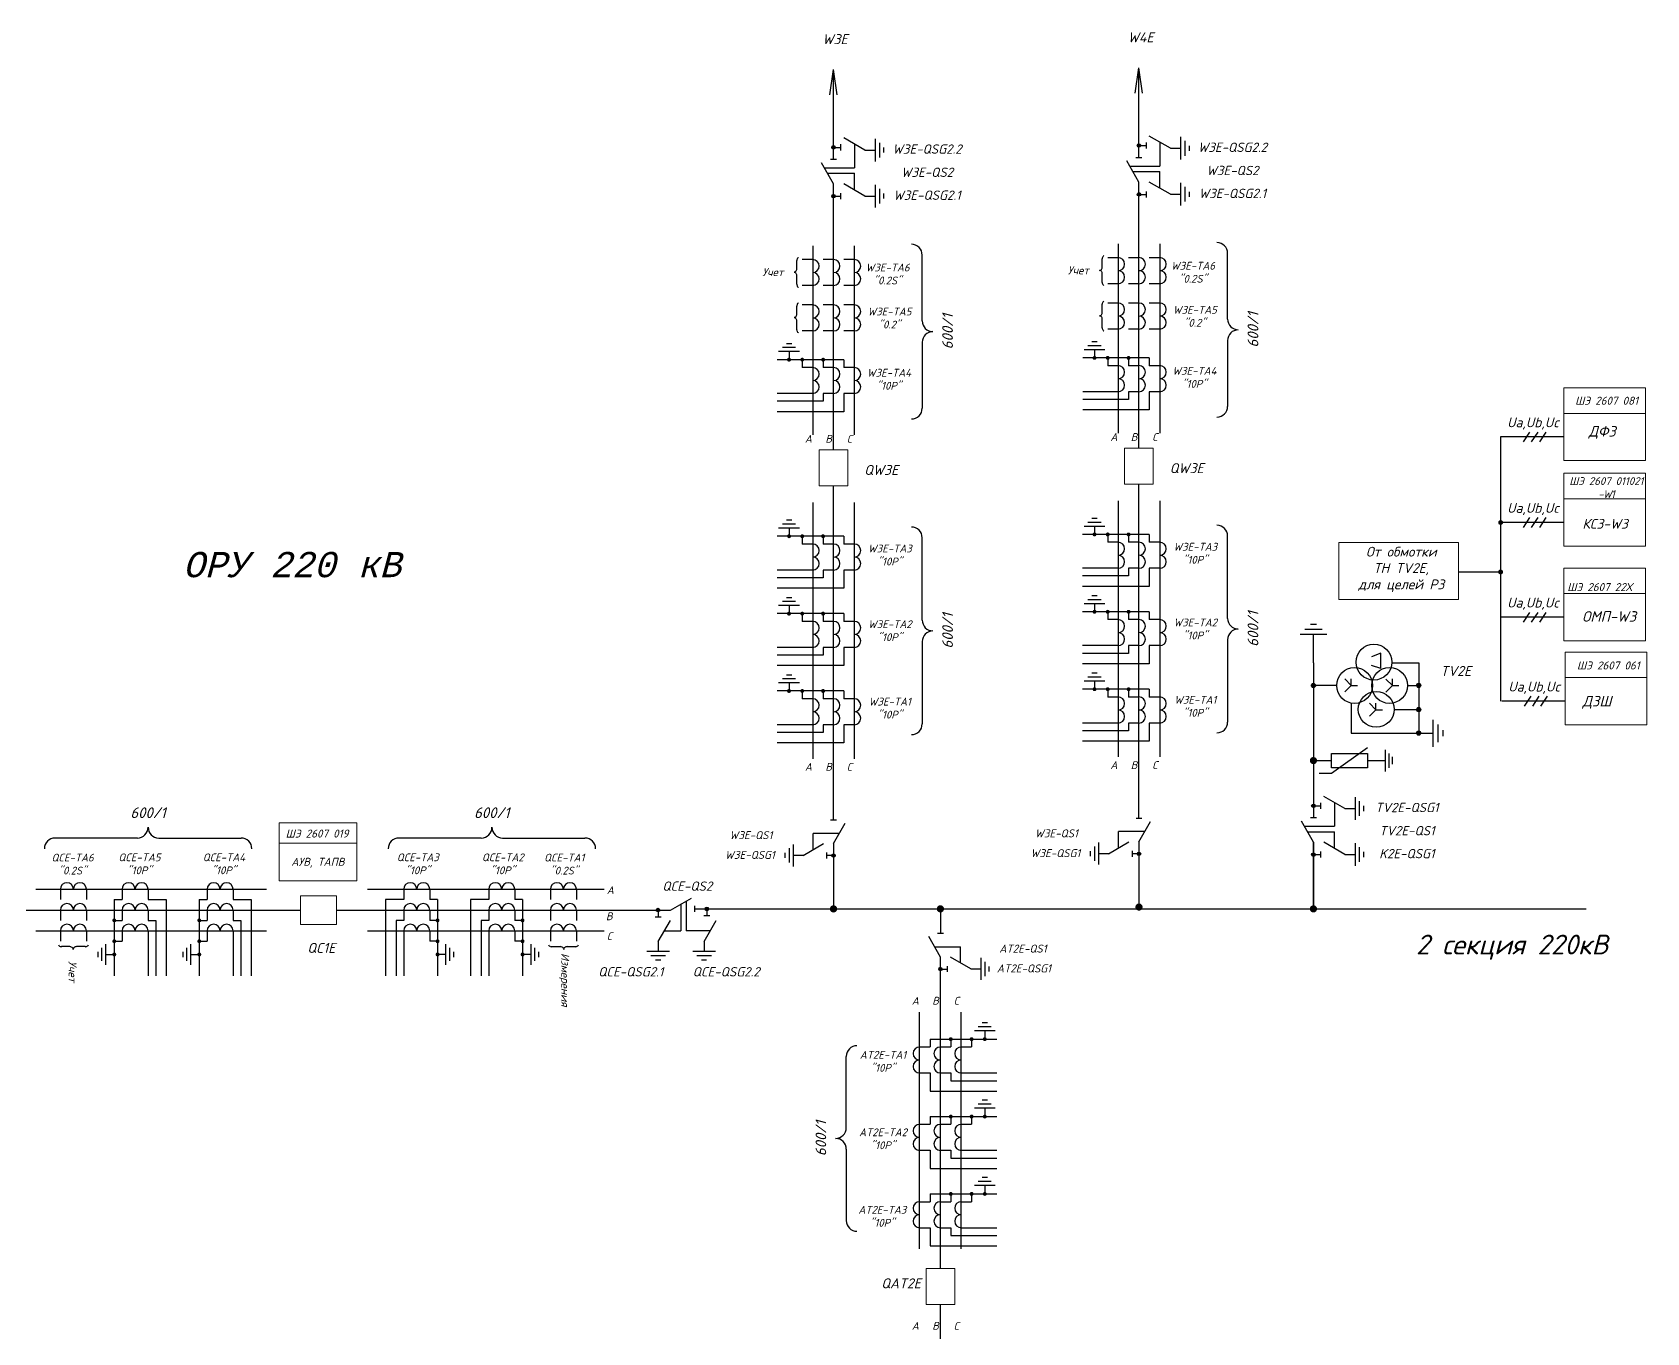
# Model space of a CAD drawing. Header units: inches. Extents: x 273 to 691, y 146 to 522.
# Drawn here: x 455.8 to 691.1, y 332.6 to 522.1 of the extents above; entities that cross this region are included whole.
import ezdxf
from ezdxf.enums import TextEntityAlignment as Align

# ---------------------------------------------------------------- set-up
doc = ezdxf.new("R2010")
doc.units = ezdxf.units.IN
doc.header["$MEASUREMENT"] = 0
doc.layers.add('PDF _Текст', color=7, linetype='Continuous')
doc.layers.add('RAHMEN025', color=7, linetype='Continuous')
doc.styles.add('PDF ISOCPEUR', font='isocpeur.ttf')
doc.styles.add('RUSSIAN', font='monotxt.shx', dxfattribs={"oblique": 15})
doc.styles.add('ГОСТ 2.0', font='isocpeur.ttf', dxfattribs={"oblique": 15, "height": 2})
doc.styles.add('ГОСТ 2.5', font='isocpeur.ttf', dxfattribs={"oblique": 15, "height": 2.5})
doc.styles.add('ГОСТ 3.0', font='isocpeur.ttf', dxfattribs={"oblique": 15, "height": 3})

# ---------------------------------------------------------------- blocks, each defined once
blk = doc.blocks.new('OPN')
for p, q in [((-3.62, -5.02), (-3.62, -1.62)), ((3.5, -15.02), (-3.62, -5.02))]:
    blk.add_line(p, q)
at = {"layer": 'RAHMEN025'}
for p, q in [((0, 0), (0, -5)), ((-2, -15), (-2, -5)), ((-2, -5), (2, -5)), ((2, -5), (2, -15)), ((2, -15), (-2, -15)), ((0, -15), (0, -20)), ((-3, -20), (0, -20)), ((-2, -21), (0, -21)), ((-1, -22), (0, -22)), ((0, -20), (3, -20)), ((0, -21), (2, -21)), ((0, -22), (1, -22))]:
    blk.add_line(p, q, dxfattribs=at)

msp = doc.modelspace()

# ---------------------------------------------------------------- hatches: boundary and pattern name
for points in [[(572.57, 505.11, 1), (572.57, 505.62, 1)], [(617.1, 505.37, 1), (617.1, 505.89, 1)], [(572.57, 497.99, 1), (572.57, 498.51, 1)], [(617.1, 498.25, 1), (617.1, 498.77, 1)], [(642.53, 427.25, 1), (642.53, 426.64, 1)], [(642.83, 426.94, -1), (642.22, 426.94, -1)], [(642.83, 426.94, -1), (642.22, 426.94, -1)], [(657.58, 426.95, -1), (658.19, 426.95, -1)], [(657.58, 423.43, -1), (658.19, 423.43, -1)], [(657.58, 420, -1), (658.19, 420, -1)], [(642.53, 409.15, 1), (642.53, 409.67, 1)], [(617.1, 402.16, -1), (617.1, 402.67, -1)], [(642.53, 402.04, 1), (642.53, 402.55, 1)], [(572.57, 401.9, -1), (572.57, 402.4, -1)], [(546.74, 394.22, 1), (547.26, 394.22, 1)], [(553.86, 394.38, 1), (554.37, 394.38, 1)], [(588.16, 385.36, 1), (588.16, 385.87, 1)]]:
    msp.add_hatch(color=0).paths.add_polyline_path(points)

# ---------------------------------------------------------------- linework, layer by layer
for p, q in [((572.05, 513.01), (572.57, 516.69)), ((572.57, 503.59), (572.57, 516.69)), ((573.1, 513.01), (572.57, 516.69)), ((616.57, 513.27), (617.1, 516.95)), ((617.1, 503.85), (617.1, 516.95)), ((617.62, 513.27), (617.1, 516.95)), ((585.5, 480.07), (585.5, 489.67)), ((630.02, 480.33), (630.02, 489.93)), ((585.5, 476.95), (585.5, 467.35)), ((630.02, 477.21), (630.02, 467.61)), ((669.82, 463.16), (669.82, 450.69)), ((679.04, 463.16), (669.82, 463.16)), ((669.82, 450.69), (669.82, 436.88)), ((679.04, 450.69), (669.82, 450.69)), ((585.5, 436.46), (585.5, 448.46)), ((630.02, 436.72), (630.02, 448.72)), ((679.04, 436.88), (669.82, 436.88)), ((585.5, 433.34), (585.5, 421.34)), ((630.02, 433.6), (630.02, 421.6)), ((679.21, 424.64), (669.99, 424.64)), ((471.11, 404.71), (459.11, 404.71)), ((474.23, 404.71), (486.23, 404.71)), ((521.22, 404.71), (509.22, 404.71)), ((524.34, 404.71), (536.34, 404.71)), ((572.57, 403.89), (572.57, 394.38)), ((617.1, 404.16), (617.1, 394.65)), ((642.53, 404.09), (642.53, 394.38)), ((642.53, 394.65), (642.53, 404.09)), ((456.29, 397.25), (489.92, 397.25)), ((504.64, 397.25), (539.14, 397.25)), ((442.29, 394.22), (494.87, 394.22)), ((500.12, 394.22), (548.79, 394.22)), ((552.34, 394.38), (682.27, 394.38)), ((588.16, 394.38), (588.16, 390.8)), ((456.29, 391.19), (489.92, 391.19)), ((504.64, 391.19), (539.14, 391.19)), ((574.43, 362.49), (574.43, 372.89)), ((574.43, 359.37), (574.43, 348.97))]:
    msp.add_line(p, q)
at = {"color": 0}
for p, q in [((577.16, 504.96), (574.08, 506.73)), ((578.64, 506.62), (578.64, 503.3)), ((579.26, 506.04), (579.26, 503.88)), ((618.13, 506.07), (618.13, 505.18)), ((621.68, 505.22), (618.61, 507)), ((623.16, 506.88), (623.16, 503.57)), ((623.78, 506.3), (623.78, 504.15)), ((572.57, 505.36), (573.61, 505.36)), ((573.61, 505.81), (573.61, 504.92)), ((577.16, 504.96), (578.64, 504.96)), ((579.88, 505.33), (579.88, 504.59)), ((617.54, 503.85), (616.65, 503.85)), ((617.1, 505.63), (618.13, 505.63)), ((621.68, 505.22), (623.16, 505.22)), ((624.4, 505.59), (624.4, 504.85)), ((572.57, 500.04), (570.82, 503.12)), ((573.02, 503.59), (572.13, 503.59)), ((617.1, 500.3), (615.34, 503.38)), ((577.16, 498.27), (574.08, 500.04)), ((578.64, 499.92), (578.64, 496.61)), ((579.26, 499.34), (579.26, 497.19)), ((618.13, 498.95), (618.13, 498.07)), ((621.68, 498.53), (618.61, 500.3)), ((623.16, 500.19), (623.16, 496.87)), ((623.78, 499.61), (623.78, 497.45)), ((624.4, 498.9), (624.4, 498.16)), ((572.57, 498.25), (573.61, 498.25)), ((573.61, 498.69), (573.61, 497.8)), ((577.16, 498.27), (578.64, 498.27)), ((579.88, 498.64), (579.88, 497.9)), ((617.1, 498.51), (618.13, 498.51)), ((621.68, 498.53), (623.16, 498.53)), ((569.54, 489.02), (568.02, 489.02)), ((572.57, 489.02), (571.06, 489.02)), ((575.6, 489.02), (574.09, 489.02)), ((614.06, 489.28), (612.55, 489.28)), ((617.1, 489.28), (615.58, 489.28)), ((620.13, 489.28), (618.61, 489.28)), ((569.54, 485.23), (568.02, 485.23)), ((572.57, 485.23), (571.06, 485.23)), ((575.6, 485.23), (574.09, 485.23)), ((614.06, 485.49), (612.55, 485.49)), ((617.1, 485.49), (615.58, 485.49)), ((620.13, 485.49), (618.61, 485.49)), ((614.06, 482.67), (612.55, 482.67)), ((617.1, 482.67), (615.58, 482.67)), ((620.13, 482.67), (618.61, 482.67)), ((569.54, 482.4), (568.02, 482.4)), ((572.57, 482.4), (571.06, 482.4)), ((575.6, 482.4), (574.09, 482.4)), ((569.54, 478.61), (568.02, 478.61)), ((572.57, 478.61), (571.06, 478.61)), ((575.6, 478.61), (574.09, 478.61)), ((614.06, 478.87), (612.55, 478.87)), ((617.1, 478.87), (615.58, 478.87)), ((620.13, 478.87), (618.61, 478.87)), ((566.1, 475.65), (566.1, 474.42)), ((610.62, 475.91), (610.62, 474.68)), ((569.54, 473.28), (568.02, 473.28)), ((572.57, 473.28), (571.06, 473.28)), ((575.6, 473.28), (574.09, 473.28)), ((614.06, 473.54), (612.55, 473.54)), ((617.1, 473.54), (615.58, 473.54)), ((620.13, 473.54), (618.61, 473.54)), ((569.54, 469.49), (564.37, 469.49)), ((572.57, 469.49), (571.06, 469.49)), ((571.06, 469.49), (571.06, 468.37)), ((575.6, 469.49), (574.09, 469.49)), ((574.09, 469.49), (574.09, 466.84)), ((614.06, 469.75), (608.9, 469.75)), ((617.1, 469.75), (615.58, 469.75)), ((615.58, 469.75), (615.58, 468.63)), ((620.13, 469.75), (618.61, 469.75)), ((618.61, 469.75), (618.61, 467.11)), ((574.09, 466.84), (564.37, 466.84)), ((618.61, 467.11), (608.9, 467.11)), ((566.1, 449.92), (566.1, 448.69)), ((610.62, 450.18), (610.62, 448.95)), ((569.54, 447.55), (568.02, 447.55)), ((572.57, 447.55), (571.06, 447.55)), ((575.6, 447.55), (574.09, 447.55)), ((614.06, 447.81), (612.55, 447.81)), ((617.1, 447.81), (615.58, 447.81)), ((620.13, 447.81), (618.61, 447.81)), ((569.54, 443.76), (564.37, 443.76)), ((572.57, 443.76), (571.06, 443.76)), ((571.06, 443.76), (571.06, 442.64)), ((575.6, 443.76), (574.09, 443.76)), ((574.09, 443.76), (574.09, 441.11)), ((614.06, 444.02), (608.89, 444.02)), ((617.1, 444.02), (615.58, 444.02)), ((615.58, 444.02), (615.58, 442.9)), ((620.13, 444.02), (618.61, 444.02)), ((618.61, 444.02), (618.61, 441.38)), ((574.09, 441.11), (564.37, 441.11)), ((618.61, 441.38), (608.89, 441.38)), ((566.1, 438.65), (566.1, 437.41)), ((610.62, 438.91), (610.62, 437.68)), ((569.54, 436.28), (568.02, 436.28)), ((572.57, 436.28), (571.06, 436.28)), ((575.6, 436.28), (574.09, 436.28)), ((614.06, 436.54), (612.55, 436.54)), ((617.1, 436.54), (615.58, 436.54)), ((620.13, 436.54), (618.61, 436.54)), ((642.96, 435.85), (642.09, 435.85)), ((642.96, 435.85), (642.09, 435.85)), ((644.48, 434.38), (640.58, 434.38)), ((644.48, 434.38), (640.58, 434.38)), ((643.8, 435.12), (641.26, 435.12)), ((643.8, 435.12), (641.26, 435.12)), ((642.53, 430.25), (642.53, 434.38)), ((569.54, 432.49), (564.37, 432.49)), ((572.57, 432.49), (571.06, 432.49)), ((571.06, 432.49), (571.06, 431.36)), ((575.6, 432.49), (574.09, 432.49)), ((574.09, 432.49), (574.09, 429.84)), ((614.06, 432.75), (608.89, 432.75)), ((617.1, 432.75), (615.58, 432.75)), ((615.58, 432.75), (615.58, 431.62)), ((620.13, 432.75), (618.61, 432.75)), ((618.61, 432.75), (618.61, 430.1)), ((652.37, 431.66), (650.99, 431.14)), ((652.37, 431.13), (652.37, 431.66)), ((652.37, 429.44), (652.37, 431.13)), ((574.09, 429.84), (564.37, 429.84)), ((618.61, 430.1), (608.89, 430.1)), ((642.53, 430.25), (642.53, 407.64)), ((652.37, 429.44), (651.01, 429.83)), ((653.96, 430.23), (657.88, 430.23)), ((657.88, 430.23), (657.88, 420)), ((566.1, 427.37), (566.1, 426.14)), ((610.62, 427.63), (610.62, 426.4)), ((645.91, 426.94), (642.53, 426.94)), ((648.03, 426.94), (647.09, 427.89)), ((648.03, 426.94), (647.09, 426)), ((648.03, 426.94), (648.03, 427.91)), ((648.03, 426.94), (648.97, 426.94)), ((654.04, 426.93), (653.1, 427.87)), ((654.04, 426.93), (653.1, 425.99)), ((654.04, 426.93), (654.04, 427.89)), ((654.04, 426.93), (654.98, 426.93)), ((656.24, 426.95), (657.88, 426.95)), ((569.54, 425), (568.02, 425)), ((572.57, 425), (571.06, 425)), ((575.6, 425), (574.09, 425)), ((614.06, 425.26), (612.55, 425.26)), ((617.1, 425.26), (615.58, 425.26)), ((620.13, 425.26), (618.61, 425.26)), ((648.03, 424.38), (648.03, 419.97)), ((651.64, 423.4), (650.7, 424.34)), ((651.64, 423.4), (651.64, 424.37)), ((614.06, 421.47), (608.89, 421.47)), ((617.1, 421.47), (615.58, 421.47)), ((615.58, 421.47), (615.58, 420.35)), ((620.13, 421.47), (618.61, 421.47)), ((618.61, 421.47), (618.61, 418.83)), ((651.64, 423.4), (650.7, 422.46)), ((651.64, 423.4), (652.58, 423.4)), ((654.3, 423.43), (657.88, 423.43)), ((660, 418.02), (660, 421.92)), ((660.73, 418.7), (660.73, 421.24)), ((569.54, 421.21), (564.37, 421.21)), ((572.57, 421.21), (571.06, 421.21)), ((571.06, 421.21), (571.06, 420.09)), ((575.6, 421.21), (574.09, 421.21)), ((574.09, 421.21), (574.09, 418.56)), ((648.03, 419.97), (660, 419.97)), ((661.46, 419.54), (661.46, 420.41)), ((574.09, 418.56), (564.37, 418.56)), ((618.61, 418.83), (608.89, 418.83)), ((643.56, 409.85), (643.56, 408.97)), ((647.11, 409.01), (644.04, 410.78)), ((648.59, 410.66), (648.59, 407.35)), ((649.21, 410.08), (649.21, 407.93)), ((572.14, 407.34), (573, 407.34)), ((616.67, 407.6), (617.53, 407.6)), ((617.1, 404.16), (618.8, 407.14)), ((642.53, 404.09), (640.78, 407.16)), ((642.97, 407.64), (642.08, 407.64)), ((642.53, 409.41), (643.56, 409.41)), ((647.11, 409.01), (648.59, 409.01)), ((649.83, 409.38), (649.83, 408.64)), ((572.57, 403.89), (574.27, 406.88)), ((565.48, 402.53), (565.48, 401.81)), ((566.09, 403.22), (566.09, 401.13)), ((566.69, 403.78), (566.69, 400.56)), ((568.13, 402.17), (571.11, 403.89)), ((571.57, 402.58), (571.57, 401.72)), ((610.01, 402.79), (610.01, 402.08)), ((610.61, 403.48), (610.61, 401.39)), ((611.21, 404.04), (611.21, 400.83)), ((612.65, 402.43), (611.21, 402.43)), ((612.65, 402.43), (615.63, 404.16)), ((616.09, 402.84), (616.09, 401.98)), ((617.1, 402.41), (616.09, 402.41)), ((643.56, 402.74), (643.56, 401.85)), ((647.11, 402.31), (644.04, 404.09)), ((648.59, 403.97), (648.59, 400.66)), ((649.21, 403.39), (649.21, 401.24)), ((649.83, 402.68), (649.83, 401.94)), ((568.13, 402.17), (566.69, 402.17)), ((572.57, 402.15), (571.57, 402.15)), ((642.53, 402.29), (643.56, 402.29)), ((647.11, 402.31), (648.59, 402.31)), ((459.89, 397.25), (459.89, 395.74)), ((463.68, 397.25), (463.68, 395.74)), ((468.87, 397.25), (468.87, 395.74)), ((472.66, 397.25), (472.66, 395.74)), ((472.66, 395.74), (475.31, 395.74)), ((475.31, 395.74), (475.31, 384.63)), ((481.27, 397.25), (481.27, 395.74)), ((485.06, 397.25), (485.06, 395.74)), ((485.06, 395.74), (487.71, 395.74)), ((487.71, 395.74), (487.71, 384.63)), ((509.93, 395.74), (507.28, 395.74)), ((507.28, 395.74), (507.28, 384.63)), ((509.93, 397.25), (509.93, 395.74)), ((513.72, 397.25), (513.72, 395.74)), ((522.33, 395.74), (519.68, 395.74)), ((519.68, 395.74), (519.68, 384.63)), ((522.33, 397.25), (522.33, 395.74)), ((526.12, 397.25), (526.12, 395.74)), ((531.31, 397.25), (531.31, 395.74)), ((535.1, 397.25), (535.1, 395.74)), ((548.79, 394.22), (551.87, 395.97)), ((459.89, 394.22), (459.89, 392.71)), ((463.68, 394.22), (463.68, 392.71)), ((468.87, 394.22), (468.87, 392.71)), ((472.66, 394.22), (472.66, 392.71)), ((481.27, 394.22), (481.27, 392.71)), ((485.06, 394.22), (485.06, 392.71)), ((509.93, 394.22), (509.93, 392.71)), ((513.72, 394.22), (513.72, 392.71)), ((522.33, 394.22), (522.33, 392.71)), ((526.12, 394.22), (526.12, 392.71)), ((531.31, 394.22), (531.31, 392.71)), ((535.1, 394.22), (535.1, 392.71)), ((547.44, 393.19), (546.56, 393.19)), ((547, 394.22), (547, 393.19)), ((552.34, 393.94), (552.34, 394.83)), ((554.56, 393.35), (553.67, 393.35)), ((554.11, 394.38), (554.11, 393.35)), ((459.89, 391.19), (459.89, 389.67)), ((463.68, 391.19), (463.68, 389.67)), ((468.87, 391.19), (468.87, 389.67)), ((472.66, 392.71), (473.79, 392.71)), ((472.66, 391.19), (472.66, 384.63)), ((481.27, 391.19), (481.27, 389.67)), ((485.06, 392.71), (486.19, 392.71)), ((485.06, 391.19), (485.06, 384.63)), ((509.93, 392.71), (508.81, 392.71)), ((509.93, 391.19), (509.93, 384.63)), ((513.72, 391.19), (513.72, 389.67)), ((522.33, 392.71), (521.2, 392.71)), ((522.33, 391.19), (522.33, 384.63)), ((526.12, 391.19), (526.12, 389.67)), ((531.31, 391.19), (531.31, 389.67)), ((535.1, 391.19), (535.1, 389.67)), ((547.02, 389.64), (548.79, 392.71)), ((553.71, 389.64), (555.48, 392.71)), ((588.59, 390.8), (587.73, 390.8)), ((547.02, 389.64), (547.02, 388.16)), ((553.71, 389.64), (553.71, 388.16)), ((588.16, 387.36), (586.45, 390.34)), ((466.5, 387.75), (467.74, 387.75)), ((478.9, 387.75), (480.13, 387.75)), ((516.09, 387.75), (514.86, 387.75)), ((528.49, 387.75), (527.25, 387.75)), ((548.67, 388.16), (545.36, 388.16)), ((548.09, 387.54), (545.94, 387.54)), ((547.39, 386.92), (546.65, 386.92)), ((555.37, 388.16), (552.05, 388.16)), ((554.79, 387.54), (552.63, 387.54)), ((554.08, 386.92), (553.34, 386.92)), ((589.16, 386.05), (589.16, 385.19)), ((592.6, 385.63), (589.62, 387.36)), ((594.04, 387.24), (594.04, 384.03)), ((594.64, 386.68), (594.64, 384.59)), ((595.24, 385.99), (595.24, 385.28)), ((588.16, 385.62), (589.16, 385.62)), ((592.6, 385.63), (594.04, 385.63)), ((594.63, 376.63), (594.63, 375.4)), ((585.13, 374.26), (586.64, 374.26)), ((588.15, 374.26), (589.67, 374.26)), ((591.19, 374.26), (592.71, 374.26)), ((585.13, 370.47), (586.64, 370.47)), ((586.64, 370.47), (586.64, 367.82)), ((588.15, 370.47), (589.67, 370.47)), ((589.67, 370.47), (589.67, 369.35)), ((591.19, 370.47), (596.36, 370.47)), ((586.64, 367.82), (596.36, 367.82)), ((594.63, 365.36), (594.63, 364.12)), ((585.13, 362.99), (586.64, 362.99)), ((588.15, 362.99), (589.67, 362.99)), ((591.19, 362.99), (592.71, 362.99)), ((585.13, 359.2), (586.64, 359.2)), ((586.64, 359.2), (586.64, 356.55)), ((588.15, 359.2), (589.67, 359.2)), ((589.67, 359.2), (589.67, 358.07)), ((591.19, 359.2), (596.36, 359.2)), ((586.64, 356.55), (596.36, 356.55)), ((594.63, 354.08), (594.63, 352.85)), ((585.13, 351.71), (586.64, 351.71)), ((588.15, 351.71), (589.67, 351.71)), ((591.19, 351.71), (592.71, 351.71)), ((585.13, 347.92), (586.64, 347.92)), ((586.64, 347.92), (586.64, 345.27)), ((588.15, 347.92), (589.67, 347.92)), ((589.67, 347.92), (589.67, 346.8)), ((591.19, 347.92), (596.36, 347.92)), ((586.64, 345.27), (596.36, 345.27)), ((588.15, 301.04), (588.15, 336.73))]:
    msp.add_line(p, q, dxfattribs=at)
at = {"color": 0, "ltscale": 4}
for p, q in [((620.15, 506.11), (620.15, 502.63)), ((575.62, 505.85), (575.62, 502.37)), ((571.25, 502.37), (575.62, 502.37)), ((571.69, 501.58), (575.62, 501.58)), ((575.62, 499.16), (575.62, 501.58)), ((615.77, 502.63), (620.15, 502.63)), ((616.21, 501.84), (620.15, 501.84)), ((620.15, 499.42), (620.15, 501.84)), ((645.58, 409.89), (645.58, 406.42)), ((569.62, 403.03), (569.62, 405.38)), ((573.43, 405.38), (569.62, 405.38)), ((614.14, 403.29), (614.14, 405.65)), ((617.96, 405.65), (614.14, 405.65)), ((641.2, 406.42), (645.58, 406.42)), ((641.64, 405.63), (645.58, 405.63)), ((645.58, 403.2), (645.58, 405.63)), ((551.12, 395.55), (551.12, 391.17)), ((550.33, 395.11), (550.33, 391.17)), ((547.91, 391.17), (550.33, 391.17)), ((554.6, 391.17), (551.12, 391.17)), ((587.29, 388.85), (591.11, 388.85)), ((591.11, 386.5), (591.11, 388.85))]:
    msp.add_line(p, q, dxfattribs=at)
at = {"lineweight": 25}
for p, q in [((572.57, 461.27), (572.57, 500.04)), ((617.1, 461.54), (617.1, 500.3)), ((572.57, 421.02), (572.57, 456.03)), ((617.1, 421.28), (617.1, 456.29)), ((617.1, 407.6), (617.1, 421.28)), ((572.57, 407.34), (572.57, 421.02)), ((588.16, 341.98), (588.16, 387.36))]:
    msp.add_line(p, q, dxfattribs=at)
at = {"color": 0, "ltscale": 0.25}
for p, q in [((569.54, 491.03), (569.54, 463.47)), ((614.06, 491.3), (614.06, 463.73)), ((574.09, 474.42), (564.37, 474.42)), ((568.02, 474.42), (568.02, 473.28)), ((571.06, 474.42), (571.06, 473.28)), ((574.09, 474.42), (574.09, 473.28)), ((618.61, 474.68), (608.9, 474.68)), ((612.55, 474.68), (612.55, 473.54)), ((615.58, 474.68), (615.58, 473.54)), ((618.61, 474.68), (618.61, 473.54)), ((571.06, 468.37), (564.37, 468.37)), ((615.58, 468.63), (608.9, 468.63)), ((569.54, 453.6), (569.54, 416.27)), ((614.06, 453.86), (614.06, 416.53)), ((574.09, 448.69), (564.37, 448.69)), ((568.02, 448.69), (568.02, 447.55)), ((571.06, 448.69), (571.06, 447.55)), ((574.09, 448.69), (574.09, 447.55)), ((618.61, 448.95), (608.89, 448.95)), ((612.55, 448.95), (612.55, 447.81)), ((615.58, 448.95), (615.58, 447.81)), ((618.61, 448.95), (618.61, 447.81)), ((571.06, 442.64), (564.37, 442.64)), ((615.58, 442.9), (608.89, 442.9)), ((574.09, 437.41), (564.37, 437.41)), ((568.02, 437.41), (568.02, 436.28)), ((571.06, 437.41), (571.06, 436.28)), ((574.09, 437.41), (574.09, 436.28)), ((618.61, 437.68), (608.89, 437.68)), ((612.55, 437.68), (612.55, 436.54)), ((615.58, 437.68), (615.58, 436.54)), ((618.61, 437.68), (618.61, 436.54)), ((571.06, 431.36), (564.37, 431.36)), ((615.58, 431.62), (608.89, 431.62)), ((574.09, 426.14), (564.37, 426.14)), ((568.02, 426.14), (568.02, 425)), ((571.06, 426.14), (571.06, 425)), ((574.09, 426.14), (574.09, 425)), ((618.61, 426.4), (608.89, 426.4)), ((612.55, 426.4), (612.55, 425.26)), ((615.58, 426.4), (615.58, 425.26)), ((618.61, 426.4), (618.61, 425.26)), ((571.06, 420.09), (564.37, 420.09)), ((615.58, 420.35), (608.89, 420.35)), ((467.74, 395.74), (468.87, 395.74)), ((467.74, 395.74), (467.74, 384.63)), ((480.13, 395.74), (481.27, 395.74)), ((480.13, 395.74), (480.13, 384.63)), ((514.86, 395.74), (513.72, 395.74)), ((514.86, 395.74), (514.86, 384.63)), ((527.25, 395.74), (526.12, 395.74)), ((527.25, 395.74), (527.25, 384.63)), ((467.74, 392.71), (468.87, 392.71)), ((473.79, 392.71), (473.79, 384.63)), ((480.13, 392.71), (481.27, 392.71)), ((486.19, 392.71), (486.19, 384.63)), ((508.81, 392.71), (508.81, 384.63)), ((514.86, 392.71), (513.72, 392.71)), ((521.2, 392.71), (521.2, 384.63)), ((527.25, 392.71), (526.12, 392.71)), ((467.74, 389.67), (468.87, 389.67)), ((480.13, 389.67), (481.27, 389.67)), ((514.86, 389.67), (513.72, 389.67)), ((527.25, 389.67), (526.12, 389.67)), ((591.19, 344.83), (591.19, 379.35)), ((586.64, 375.4), (586.64, 374.26)), ((586.64, 375.4), (596.36, 375.4)), ((589.67, 375.4), (589.67, 374.26)), ((592.71, 375.4), (592.71, 374.26)), ((589.67, 369.35), (596.36, 369.35)), ((586.64, 364.12), (586.64, 362.99)), ((586.64, 364.12), (596.36, 364.12)), ((589.67, 364.12), (589.67, 362.99)), ((592.71, 364.12), (592.71, 362.99)), ((589.67, 358.07), (596.36, 358.07)), ((586.64, 352.85), (586.64, 351.71)), ((586.64, 352.85), (596.36, 352.85)), ((589.67, 352.85), (589.67, 351.71)), ((592.71, 352.85), (592.71, 351.71)), ((589.67, 346.8), (596.36, 346.8))]:
    msp.add_line(p, q, dxfattribs=at)
at = {"color": 0, "ltscale": 2}
for p, q in [((575.6, 491.03), (575.6, 463.47)), ((620.13, 491.3), (620.13, 463.73)), ((575.6, 453.6), (575.6, 416.27)), ((620.13, 453.86), (620.13, 416.53)), ((585.13, 344.83), (585.13, 379.35))]:
    msp.add_line(p, q, dxfattribs=at)
at = {"color": 0, "linetype": 'Continuous'}
for p, q in [((567.23, 487.67), (567.23, 488.86)), ((611.75, 487.93), (611.75, 489.12)), ((567.23, 485.41), (567.23, 486.68)), ((611.75, 485.67), (611.75, 486.94)), ((611.75, 481.31), (611.75, 482.5)), ((567.23, 481.05), (567.23, 482.24)), ((611.75, 479.05), (611.75, 480.32)), ((567.23, 478.79), (567.23, 480.06)), ((461.24, 388.88), (460.05, 388.88)), ((463.5, 388.88), (462.23, 388.88)), ((531.49, 388.88), (532.76, 388.88)), ((533.75, 388.88), (534.94, 388.88))]:
    msp.add_line(p, q, dxfattribs=at)
at = {"color": 0, "lineweight": 25, "ltscale": 0.25}
for p, q in [((564.58, 475.65), (567.61, 475.65)), ((565.15, 476.22), (567.04, 476.22)), ((565.72, 476.79), (566.48, 476.79)), ((609.1, 475.91), (612.14, 475.91)), ((609.67, 476.48), (611.57, 476.48)), ((610.24, 477.05), (611, 477.05)), ((564.58, 449.92), (567.61, 449.92)), ((565.15, 450.49), (567.04, 450.49)), ((565.72, 451.06), (566.48, 451.06)), ((609.1, 450.18), (612.14, 450.18)), ((609.67, 450.75), (611.57, 450.75)), ((610.24, 451.32), (611, 451.32)), ((564.58, 438.65), (567.61, 438.65)), ((565.15, 439.21), (567.04, 439.21)), ((565.72, 439.78), (566.48, 439.78)), ((609.1, 438.91), (612.14, 438.91)), ((609.67, 439.48), (611.57, 439.48)), ((610.24, 440.05), (611, 440.05)), ((565.72, 428.51), (566.48, 428.51)), ((610.24, 428.77), (611, 428.77)), ((564.58, 427.37), (567.61, 427.37)), ((565.15, 427.94), (567.04, 427.94)), ((609.1, 427.63), (612.14, 427.63)), ((609.67, 428.2), (611.57, 428.2)), ((465.94, 386.8), (465.94, 388.69)), ((466.5, 386.23), (466.5, 389.26)), ((478.33, 386.8), (478.33, 388.69)), ((478.9, 386.23), (478.9, 389.26)), ((516.09, 386.23), (516.09, 389.26)), ((516.66, 386.8), (516.66, 388.69)), ((528.49, 386.23), (528.49, 389.26)), ((529.05, 386.8), (529.05, 388.69)), ((465.37, 387.37), (465.37, 388.13)), ((477.76, 387.37), (477.76, 388.13)), ((517.23, 387.37), (517.23, 388.13)), ((529.62, 387.37), (529.62, 388.13)), ((596.15, 376.63), (593.12, 376.63)), ((595.58, 377.2), (593.68, 377.2)), ((595.01, 377.77), (594.25, 377.77)), ((596.15, 365.36), (593.12, 365.36)), ((595.58, 365.92), (593.68, 365.92)), ((595.01, 366.49), (594.25, 366.49)), ((596.15, 354.08), (593.12, 354.08)), ((595.58, 354.65), (593.68, 354.65)), ((595.01, 355.22), (594.25, 355.22))]:
    msp.add_line(p, q, dxfattribs=at)
at = {"ltscale": 2}
for p, q in [((674.03, 463.87), (673.08, 462.44)), ((675.22, 463.87), (674.27, 462.44)), ((676.41, 463.87), (675.46, 462.44)), ((674.03, 451.4), (673.08, 449.97)), ((675.22, 451.4), (674.27, 449.97)), ((676.41, 451.4), (675.46, 449.97)), ((674.03, 437.6), (673.08, 436.17)), ((675.22, 437.6), (674.27, 436.17)), ((676.41, 437.6), (675.46, 436.17)), ((674.21, 425.36), (673.25, 423.93)), ((675.4, 425.36), (674.44, 423.93)), ((676.59, 425.36), (675.63, 423.93))]:
    msp.add_line(p, q, dxfattribs=at)
at = {"linetype": 'Continuous', "lineweight": 25, "ltscale": 2}
msp.add_line((663.68, 443.48), (669.82, 443.48), dxfattribs=at)
at = {"ltscale": 10}
msp.add_line((669.82, 436.88), (669.82, 424.64), dxfattribs=at)
at = {"color": 0, "lineweight": 5, "ltscale": 0.25, "const_width": 0.284}
for points in [[(565.95, 474.42, 1), (566.24, 474.42, 1)], [(568.16, 474.42, -1), (567.88, 474.42, -1)], [(571.2, 474.42, -1), (570.92, 474.42, -1)], [(610.48, 474.68, 1), (610.76, 474.68, 1)], [(612.69, 474.68, -1), (612.4, 474.68, -1)], [(615.72, 474.68, -1), (615.44, 474.68, -1)], [(565.95, 448.69, 1), (566.24, 448.69, 1)], [(568.16, 448.69, -1), (567.88, 448.69, -1)], [(571.2, 448.69, -1), (570.91, 448.69, -1)], [(610.48, 448.95, 1), (610.76, 448.95, 1)], [(612.69, 448.95, -1), (612.4, 448.95, -1)], [(615.72, 448.95, -1), (615.44, 448.95, -1)], [(610.48, 437.68, 1), (610.76, 437.68, 1)], [(612.69, 437.68, -1), (612.4, 437.68, -1)], [(615.72, 437.68, -1), (615.44, 437.68, -1)], [(565.95, 437.41, 1), (566.24, 437.41, 1)], [(568.16, 437.41, -1), (567.88, 437.41, -1)], [(571.2, 437.41, -1), (570.91, 437.41, -1)], [(565.95, 426.14, 1), (566.24, 426.14, 1)], [(568.16, 426.14, -1), (567.88, 426.14, -1)], [(571.2, 426.14, -1), (570.91, 426.14, -1)], [(610.48, 426.4, 1), (610.76, 426.4, 1)], [(612.69, 426.4, -1), (612.4, 426.4, -1)], [(615.72, 426.4, -1), (615.44, 426.4, -1)], [(480.13, 392.85, -1), (480.13, 392.57, -1)], [(527.25, 392.85, 1), (527.25, 392.57, 1)], [(467.74, 392.85, -1), (467.74, 392.57, -1)], [(514.86, 392.85, 1), (514.86, 392.57, 1)], [(467.74, 389.81, -1), (467.74, 389.53, -1)], [(480.13, 389.81, -1), (480.13, 389.53, -1)], [(514.86, 389.81, 1), (514.86, 389.53, 1)], [(527.25, 389.81, 1), (527.25, 389.53, 1)], [(467.74, 387.6, 1), (467.74, 387.89, 1)], [(480.13, 387.6, 1), (480.13, 387.89, 1)], [(514.86, 387.6, -1), (514.86, 387.89, -1)], [(527.25, 387.6, -1), (527.25, 387.89, -1)], [(589.53, 375.4, 1), (589.81, 375.4, 1)], [(592.56, 375.4, 1), (592.85, 375.4, 1)], [(594.77, 375.4, -1), (594.49, 375.4, -1)], [(589.53, 364.12, 1), (589.81, 364.12, 1)], [(592.56, 364.12, 1), (592.85, 364.12, 1)], [(594.77, 364.12, -1), (594.49, 364.12, -1)], [(589.53, 352.85, 1), (589.81, 352.85, 1)], [(592.56, 352.85, 1), (592.85, 352.85, 1)], [(594.77, 352.85, -1), (594.49, 352.85, -1)]]:
    msp.add_lwpolyline(points, format="xyb", close=True, dxfattribs=at)
at = {"lineweight": 5, "ltscale": 0.25}
for points in [[(690.94, 470.32), (679.04, 470.32), (679.04, 466.6), (690.94, 466.6)], [(690.94, 466.6), (679.04, 466.6), (679.04, 459.71), (690.94, 459.71)], [(690.94, 457.86), (679.04, 457.86), (679.04, 454.13), (690.94, 454.13)], [(690.94, 454.13), (679.04, 454.13), (679.04, 447.24), (690.94, 447.24)], [(690.94, 444.05), (679.04, 444.05), (679.04, 440.33), (690.94, 440.33)], [(690.94, 440.33), (679.04, 440.33), (679.04, 433.44), (690.94, 433.44)], [(691.11, 431.81), (679.21, 431.81), (679.21, 428.09), (691.11, 428.09)], [(691.11, 428.09), (679.21, 428.09), (679.21, 421.2), (691.11, 421.2)]]:
    msp.add_lwpolyline(points, close=True, dxfattribs=at)
at = {"lineweight": 5}
for points in [[(570.49, 461.27), (570.49, 456.03), (574.66, 456.03), (574.66, 461.27)], [(615.01, 461.54), (615.01, 456.29), (619.19, 456.29), (619.19, 461.54)], [(500.12, 392.13), (494.87, 392.13), (494.87, 396.31), (500.12, 396.31)], [(590.24, 341.98), (590.24, 336.73), (586.07, 336.73), (586.07, 341.98)]]:
    msp.add_lwpolyline(points, close=True, dxfattribs=at)
at = {"lineweight": 5, "ltscale": 0.25, "const_width": 0.357}
for points in [[(670, 450.69, 1), (669.64, 450.69, 1)], [(670, 443.48, 1), (669.64, 443.48, 1)]]:
    msp.add_lwpolyline(points, format="xyb", close=True, dxfattribs=at)
at = {"lineweight": 5, "ltscale": 0.25}
for points in [[(663.68, 444.07), (663.68, 447.79), (646.24, 447.79), (646.24, 444.07)], [(663.68, 444.07), (663.68, 447.79), (646.24, 447.79), (646.24, 444.07)], [(646.24, 444.07), (646.24, 439.47), (663.68, 439.47), (663.68, 444.07)]]:
    msp.add_lwpolyline(points, dxfattribs=at)
at = {"lineweight": 5, "const_width": 0.525}
for points in [[(642.27, 415.99, -1), (642.79, 416, -1)], [(572.31, 394.38, -1), (572.84, 394.39, -1)], [(587.89, 394.38, -1), (588.42, 394.39, -1)], [(616.84, 394.65, -1), (617.36, 394.65, -1)], [(642.27, 394.38, -1), (642.79, 394.39, -1)]]:
    msp.add_lwpolyline(points, format="xyb", close=True, dxfattribs=at)
at = {"color": 0, "lineweight": 5, "ltscale": 0.25}
for points in [[(491.75, 406.92), (503.07, 406.92), (503.07, 403.95), (491.75, 403.95)], [(491.75, 403.95), (503.07, 403.95), (503.07, 398.46), (491.75, 398.46)]]:
    msp.add_lwpolyline(points, close=True, dxfattribs=at)
at = {"color": 0}
for centre, radius in [((572.57, 505.36), 0.259), ((617.1, 505.63), 0.259), ((572.57, 498.25), 0.259), ((617.1, 498.51), 0.259), ((651.35, 430.34), 2.61), ((648.53, 426.94), 2.61), ((653.63, 426.94), 2.61), ((642.53, 426.94), 0.305), ((642.53, 426.94), 0.305), ((651.68, 423.46), 2.61), ((657.88, 426.95), 0.305), ((657.88, 423.43), 0.305), ((657.88, 420), 0.305), ((642.53, 409.41), 0.259), ((617.1, 402.41), 0.251), ((642.53, 402.29), 0.259), ((572.57, 402.15), 0.251), ((547, 394.22), 0.259), ((554.11, 394.38), 0.259), ((588.16, 385.62), 0.251)]:
    msp.add_circle(centre, radius, dxfattribs=at)
at = {"color": 0, "ltscale": 0.25}
for centre, start, end in [((583.94, 489.67), 0, 90), ((628.46, 489.93), 0, 90), ((587.06, 480.07), 180, 270), ((631.58, 480.33), 180, 270), ((587.06, 476.95), 90, 180), ((631.58, 477.21), 90, 180), ((583.94, 467.35), 270, 0), ((628.46, 467.61), 270, 0), ((583.94, 448.46), 0, 90), ((628.46, 448.72), 0, 90), ((587.06, 436.46), 180, 270), ((631.58, 436.72), 180, 270), ((587.06, 433.34), 90, 180), ((631.58, 433.6), 90, 180), ((583.94, 421.34), 270, 0), ((628.46, 421.6), 270, 0), ((471.11, 406.27), 270, 0), ((474.23, 406.27), 180, 270), ((521.22, 406.27), 270, 0), ((524.34, 406.27), 180, 270), ((459.11, 403.15), 90, 180), ((486.23, 403.15), 0, 90), ((509.22, 403.15), 90, 180), ((536.34, 403.15), 0, 90), ((575.99, 372.89), 90, 180), ((572.87, 362.49), 270, 0), ((572.87, 359.37), 0, 90), ((575.99, 348.97), 180, 270)]:
    msp.add_arc(centre, 1.56, start, end, dxfattribs=at)
at = {"color": 0, "linetype": 'Continuous'}
for centre, radius, start, end in [((612.19, 489.21), 0.415, 116.8927, 140.6681), ((566.82, 487.53), 0.353, 270.2131, 296.6899), ((566.82, 486.82), 0.353, 63.3101, 89.7869), ((566.79, 487.58), 0.415, 296.8927, 320.6681), ((566.79, 486.76), 0.415, 39.3319, 63.1073), ((566.71, 487.64), 0.51, 320.5699, 341.3104), ((566.65, 487.67), 0.581, 341.1034, 0.1108), ((567.81, 488.86), 0.581, 161.1034, 180.1108), ((567.74, 488.89), 0.51, 140.5699, 161.3104), ((567.67, 488.95), 0.415, 116.8927, 140.6681), ((611.34, 487.79), 0.353, 270.2131, 296.6899), ((611.34, 487.08), 0.353, 63.3101, 89.7869), ((611.31, 487.84), 0.415, 296.8927, 320.6681), ((611.31, 487.03), 0.415, 39.3319, 63.1073), ((611.24, 487.9), 0.51, 320.5699, 341.3104), ((611.24, 486.97), 0.51, 18.6896, 39.4301), ((611.17, 487.93), 0.581, 341.1034, 0.1108), ((611.17, 486.94), 0.581, 359.8892, 18.8966), ((612.33, 489.12), 0.581, 161.1034, 180.1108), ((612.27, 489.15), 0.51, 140.5699, 161.3104), ((566.71, 486.7), 0.51, 18.6896, 39.4301), ((566.65, 486.68), 0.581, 359.8892, 18.8966), ((567.81, 485.41), 0.581, 179.8892, 198.8966), ((567.74, 485.38), 0.51, 198.6896, 219.4301), ((567.67, 485.32), 0.415, 219.3319, 243.1073), ((612.33, 485.67), 0.581, 179.8892, 198.8966), ((612.27, 485.64), 0.51, 198.6896, 219.4301), ((612.19, 485.58), 0.415, 219.3319, 243.1073), ((567.81, 482.24), 0.581, 161.1034, 180.1108), ((567.74, 482.27), 0.51, 140.5699, 161.3104), ((567.67, 482.33), 0.415, 116.8927, 140.6681), ((612.33, 482.51), 0.581, 161.1034, 180.1108), ((612.27, 482.53), 0.51, 140.5699, 161.3104), ((612.19, 482.59), 0.415, 116.8927, 140.6681), ((566.82, 480.91), 0.353, 270.2131, 296.6899), ((566.82, 480.2), 0.353, 63.3101, 89.7869), ((566.79, 480.96), 0.415, 296.8927, 320.6681), ((566.79, 480.15), 0.415, 39.3319, 63.1073), ((566.71, 481.02), 0.51, 320.5699, 341.3104), ((566.71, 480.09), 0.51, 18.6896, 39.4301), ((566.65, 481.05), 0.581, 341.1034, 0.1108), ((566.65, 480.06), 0.581, 359.8892, 18.8966), ((611.34, 481.17), 0.353, 270.2131, 296.6899), ((611.34, 480.46), 0.353, 63.3101, 89.7869), ((611.31, 481.22), 0.415, 296.8927, 320.6681), ((611.31, 480.41), 0.415, 39.3319, 63.1073), ((611.24, 481.29), 0.51, 320.5699, 341.3104), ((611.24, 480.35), 0.51, 18.6896, 39.4301), ((611.17, 481.31), 0.581, 341.1034, 0.1108), ((611.17, 480.32), 0.581, 359.8892, 18.8966), ((567.81, 478.79), 0.581, 179.8892, 198.8966), ((567.74, 478.76), 0.51, 198.6896, 219.4301), ((567.67, 478.7), 0.415, 219.3319, 243.1073), ((612.33, 479.05), 0.581, 179.8892, 198.8966), ((612.27, 479.03), 0.51, 198.6896, 219.4301), ((612.19, 478.97), 0.415, 219.3319, 243.1073), ((459.96, 389.32), 0.415, 206.8927, 230.6681), ((460.02, 389.39), 0.51, 230.5699, 251.3104), ((460.05, 389.46), 0.581, 251.1034, 270.1108), ((461.24, 388.3), 0.581, 71.1034, 90.1108), ((461.27, 388.36), 0.51, 50.5699, 71.3104), ((461.33, 388.44), 0.415, 26.8927, 50.6681), ((461.38, 388.47), 0.353, 0.2131, 26.6899), ((462.09, 388.47), 0.353, 153.3101, 179.7869), ((462.14, 388.44), 0.415, 129.3319, 153.1073), ((462.2, 388.36), 0.51, 108.6896, 129.4301), ((462.23, 388.3), 0.581, 89.8892, 108.8966), ((463.5, 389.46), 0.581, 269.8892, 288.8966), ((463.53, 389.39), 0.51, 288.6896, 309.4301), ((463.59, 389.32), 0.415, 309.3319, 333.1073), ((531.4, 389.32), 0.415, 206.8927, 230.6681), ((531.46, 389.39), 0.51, 230.5699, 251.3104), ((531.49, 389.46), 0.581, 251.1034, 270.1108), ((532.76, 388.3), 0.581, 71.1034, 90.1108), ((532.79, 388.37), 0.51, 50.5699, 71.3104), ((532.85, 388.44), 0.415, 26.8927, 50.6681), ((532.9, 388.47), 0.353, 0.2131, 26.6899), ((533.61, 388.47), 0.353, 153.3101, 179.7869), ((533.66, 388.44), 0.415, 129.3319, 153.1073), ((533.72, 388.37), 0.51, 108.6896, 129.4301), ((533.75, 388.3), 0.581, 89.8892, 108.8966), ((534.94, 389.46), 0.581, 269.8892, 288.8966), ((534.97, 389.39), 0.51, 288.6896, 309.4301), ((535.03, 389.32), 0.415, 309.3319, 333.1073)]:
    msp.add_arc(centre, radius, start, end, dxfattribs=at)
at = {"color": 0}
for centre, start, end in [((569.54, 488.07), 270, 90), ((569.54, 486.18), 270, 90), ((572.57, 488.07), 270, 90), ((572.57, 486.18), 270, 90), ((575.6, 488.07), 270, 90), ((575.6, 486.18), 270, 90), ((614.06, 488.34), 270, 90), ((614.06, 486.44), 270, 90), ((617.1, 488.34), 270, 90), ((617.1, 486.44), 270, 90), ((620.13, 488.34), 270, 90), ((620.13, 486.44), 270, 90), ((614.06, 481.72), 270, 90), ((617.1, 481.72), 270, 90), ((620.13, 481.72), 270, 90), ((569.54, 481.46), 270, 90), ((569.54, 479.56), 270, 90), ((572.57, 481.46), 270, 90), ((572.57, 479.56), 270, 90), ((575.6, 481.46), 270, 90), ((575.6, 479.56), 270, 90), ((614.06, 479.82), 270, 90), ((617.1, 479.82), 270, 90), ((620.13, 479.82), 270, 90), ((569.54, 472.33), 270, 90), ((572.57, 472.33), 270, 90), ((575.6, 472.33), 270, 90), ((614.06, 472.6), 270, 90), ((617.1, 472.6), 270, 90), ((620.13, 472.6), 270, 90), ((569.54, 470.44), 270, 90), ((572.57, 470.44), 270, 90), ((575.6, 470.44), 270, 90), ((614.06, 470.7), 270, 90), ((617.1, 470.7), 270, 90), ((620.13, 470.7), 270, 90), ((569.54, 446.6), 270, 90), ((572.57, 446.6), 270, 90), ((575.6, 446.6), 270, 90), ((614.06, 446.87), 270, 90), ((617.1, 446.87), 270, 90), ((620.13, 446.87), 270, 90), ((569.54, 444.71), 270, 90), ((572.57, 444.71), 270, 90), ((575.6, 444.71), 270, 90), ((614.06, 444.97), 270, 90), ((617.1, 444.97), 270, 90), ((620.13, 444.97), 270, 90), ((569.54, 435.33), 270, 90), ((572.57, 435.33), 270, 90), ((575.6, 435.33), 270, 90), ((614.06, 435.59), 270, 90), ((617.1, 435.59), 270, 90), ((620.13, 435.59), 270, 90), ((569.54, 433.43), 270, 90), ((572.57, 433.43), 270, 90), ((575.6, 433.43), 270, 90), ((614.06, 433.7), 270, 90), ((617.1, 433.7), 270, 90), ((620.13, 433.7), 270, 90), ((569.54, 424.05), 270, 90), ((572.57, 424.05), 270, 90), ((575.6, 424.05), 270, 90), ((614.06, 424.32), 270, 90), ((617.1, 424.32), 270, 90), ((620.13, 424.32), 270, 90), ((569.54, 422.16), 270, 90), ((572.57, 422.16), 270, 90), ((575.6, 422.16), 270, 90), ((614.06, 422.42), 270, 90), ((617.1, 422.42), 270, 90), ((620.13, 422.42), 270, 90), ((460.83, 397.25), 0, 180), ((462.73, 397.25), 0, 180), ((469.82, 397.25), 0, 180), ((471.72, 397.25), 0, 180), ((482.22, 397.25), 0, 180), ((484.11, 397.25), 0, 180), ((510.88, 397.25), 0, 180), ((512.77, 397.25), 0, 180), ((523.27, 397.25), 0, 180), ((525.17, 397.25), 0, 180), ((532.26, 397.25), 0, 180), ((534.16, 397.25), 0, 180), ((460.83, 394.22), 0, 180), ((462.73, 394.22), 0, 180), ((469.82, 394.22), 0, 180), ((471.72, 394.22), 0, 180), ((482.22, 394.22), 0, 180), ((484.11, 394.22), 0, 180), ((510.88, 394.22), 0, 180), ((512.77, 394.22), 0, 180), ((523.27, 394.22), 0, 180), ((525.17, 394.22), 0, 180), ((532.26, 394.22), 0, 180), ((534.16, 394.22), 0, 180), ((460.83, 391.19), 0, 180), ((462.73, 391.19), 0, 180), ((469.82, 391.19), 0, 180), ((471.72, 391.19), 0, 180), ((482.22, 391.19), 0, 180), ((484.11, 391.19), 0, 180), ((510.88, 391.19), 0, 180), ((512.77, 391.19), 0, 180), ((523.27, 391.19), 0, 180), ((525.17, 391.19), 0, 180), ((532.26, 391.19), 0, 180), ((534.16, 391.19), 0, 180), ((585.13, 373.31), 90, 270), ((588.15, 373.31), 90, 270), ((591.19, 373.31), 90, 270), ((585.13, 371.42), 90, 270), ((588.15, 371.42), 90, 270), ((591.19, 371.42), 90, 270), ((585.13, 362.04), 90, 270), ((588.15, 362.04), 90, 270), ((591.19, 362.04), 90, 270), ((585.13, 360.14), 90, 270), ((588.15, 360.14), 90, 270), ((591.19, 360.14), 90, 270), ((585.13, 350.76), 90, 270), ((588.15, 350.76), 90, 270), ((591.19, 350.76), 90, 270), ((585.13, 348.87), 90, 270), ((588.15, 348.87), 90, 270), ((591.19, 348.87), 90, 270)]:
    msp.add_arc(centre, 0.948, start, end, dxfattribs=at)

# ---------------------------------------------------------------- block references
at = {"xscale": 0.5248799999999992, "yscale": 0.5248799999999992, "zscale": 0.5248799999999992, "rotation": 90}
msp.add_blockref('OPN', (642.53, 416), dxfattribs=at)

# ---------------------------------------------------------------- texts
at = {"oblique": 15}
for s, height, style, p in [('W3E', 1.458, 'ГОСТ 2.5', (570.95, 520.4)), ('W4E', 1.458, 'ГОСТ 2.5', (615.47, 520.67)), ('QW3E', 1.458, 'ГОСТ 2.5', (577.04, 457.62)), ('QW3E', 1.458, 'ГОСТ 2.5', (621.57, 457.88)), ('ОРУ 220 кВ', 3.674, 'RUSSIAN', (477.73, 442.72)), ('TV2E', 1.458, 'ГОСТ 2.5', (661.02, 428.33)), ('QC1E', 1.458, 'ГОСТ 2.5', (495.87, 387.97)), ('QAT2E', 1.458, 'ГОСТ 2.5', (579.53, 339.09))]:
    msp.add_text(s, height=height, dxfattribs=dict(at, style=style)).set_placement(p)
at = {"color": 0, "style": 'ГОСТ 3.0', "oblique": 15}
for p in [(589.2, 478.51), (633.72, 478.77), (633.72, 435.16), (589.2, 434.9), (570.73, 360.93)]:
    msp.add_text('600/1', height=1.56, rotation=90, dxfattribs=at).set_placement(p, align=Align.MIDDLE_CENTER)
at = {"ltscale": 2, "style": 'ГОСТ 3.0', "oblique": 15}
for p in [(670.76, 464.57), (670.76, 452.1), (670.76, 438.3), (670.93, 426.06)]:
    msp.add_text('Ua,Ub,Uc', height=1.428, dxfattribs=at).set_placement(p)
at = {"color": 0, "style": 'ГОСТ 3.0', "oblique": 15}
for s, height, p in [('A', 1.14, (613.44, 463.15)), ('B', 1.14, (616.39, 463.15)), ('C', 1.14, (619.42, 463.15)), ('A', 1.14, (568.91, 462.89)), ('B', 1.14, (571.87, 462.89)), ('C', 1.14, (574.9, 462.89)), ('A', 1.14, (568.91, 415.08)), ('B', 1.14, (571.87, 415.08)), ('C', 1.14, (574.89, 415.08)), ('A', 1.14, (613.44, 415.34)), ('B', 1.14, (616.39, 415.34)), ('C', 1.14, (619.42, 415.34)), ('600/1', 1.56, (472.67, 408.4)), ('600/1', 1.56, (522.77, 408.4)), ('A', 1.14, (540.04, 397.12)), ('B', 1.14, (539.89, 393.31)), ('C', 1.14, (539.92, 390.41)), ('A', 1.14, (584.5, 381)), ('B', 1.14, (587.45, 381)), ('C', 1.14, (590.48, 381)), ('A', 1.14, (584.5, 333.62)), ('B', 1.14, (587.45, 333.62)), ('C', 1.14, (590.48, 333.62))]:
    msp.add_text(s, height=height, dxfattribs=at).set_placement(p, align=Align.MIDDLE_CENTER)
at = {"color": 0, "style": 'ГОСТ 2.5', "oblique": 15}
msp.add_text('2 секция 220кВ', height=2.88, dxfattribs=at).set_placement((657.49, 387.75))
at = {"color": 0, "ltscale": 5, "attachment_point": 5, "style": 'ГОСТ 2.0'}
for s, insert, char_height, width in [('W3E-QSG2.2', (630.73, 505.37), 1.363, 16.2778), ('W3E-QSG2.2', (586.21, 505.11), 1.363, 16.2778), ('W3E-QS2', (586.21, 501.73), 1.363, 16.2778), ('W3E-QS2', (630.73, 501.99), 1.363, 16.2778), ('W3E-QSG2.1', (586.21, 498.39), 1.363, 16.2778), ('W3E-QSG2.1', (630.73, 498.65), 1.363, 16.2778), ('TV2E-QSG1', (656.16, 409.16), 1.363, 16.2778), ('W3E-QS1', (560.54, 405.13), 1.166, 13.9272), ('W3E-QS1', (605.07, 405.39), 1.166, 13.9272), ('TV2E-QS1', (656.16, 405.78), 1.363, 16.2778), ('W3E-QSG1', (560.39, 402.25), 1.166, 13.9272), ('W3E-QSG1', (604.92, 402.51), 1.166, 13.9272), ('K2E-QSG1', (656.16, 402.44), 1.363, 16.2778), ('QCE-QS2', (551.26, 397.7), 1.363, 16.2778), ('AT2E-QS1', (600.19, 388.59), 1.166, 13.9272), ('AT2E-QSG1', (600.33, 385.71), 1.166, 13.9272), ('QCE-QSG2.1', (543.03, 385.22), 1.363, 16.2778), ('QCE-QSG2.2', (556.93, 385.22), 1.363, 16.2778)]:
    msp.add_mtext(s, dxfattribs=dict(at, insert=insert, char_height=char_height, width=width))
at = {"color": 0, "char_height": 1.166, "attachment_point": 5, "style": 'ГОСТ 2.0'}
for s, insert in [('Учет', (563.74, 487.18)), ('Учет', (608.27, 487.44)), ('АУВ, ТАПВ', (497.41, 401.11))]:
    msp.add_mtext(s, dxfattribs=dict(at, insert=insert))
at = {"color": 0, "ltscale": 2, "char_height": 1.137, "width": 12.6527, "attachment_point": 5, "style": 'ГОСТ 3.0'}
for s, insert in [('W3E-TA6\\P"0.2S"', (580.46, 486.9)), ('W3E-TA6\\P"0.2S"', (624.98, 487.16)), ('W3E-TA5\\P"0.2"', (580.73, 480.48)), ('W3E-TA5\\P"0.2"', (625.25, 480.74)), ('W3E-TA4\\P"10P"', (580.66, 471.57)), ('W3E-TA4\\P"10P"', (625.18, 471.84)), ('W3E-TA3\\P"10P"', (580.79, 445.95)), ('W3E-TA3\\P"10P"', (625.31, 446.21)), ('W3E-TA2\\P"10P"', (580.79, 434.92)), ('W3E-TA2\\P"10P"', (625.31, 435.18)), ('W3E-TA1\\P"10P"', (580.79, 423.64)), ('W3E-TA1\\P"10P"', (625.31, 423.91)), ('QCE-TA6\\P"0.2S"', (461.66, 400.91)), ('QCE-TA5\\P"10P"', (471.41, 400.95)), ('QCE-TA4\\P"10P"', (483.72, 400.95)), ('QCE-TA3\\P"10P"', (511.98, 400.95)), ('QCE-TA2\\P"10P"', (524.37, 400.95)), ('QCE-TA1\\P"0.2S"', (533.33, 400.91)), ('AT2E-TA1\\P"10P"', (579.79, 372.16)), ('AT2E-TA2\\P"10P"', (579.79, 360.88)), ('AT2E-TA3\\P"10P"', (579.69, 349.59))]:
    msp.add_mtext(s, dxfattribs=dict(at, insert=insert))
at = {"color": 0, "lineweight": 30, "char_height": 1.1664, "width": 11.3205, "attachment_point": 5, "style": 'ГОСТ 2.0'}
for s, insert in [('ШЭ 2607 081', (685.27, 468.44)), ('ШЭ 2607 22Х', (684.24, 441.28)), ('ШЭ 2607 061', (685.52, 429.86)), ('ШЭ 2607 019', (497.3, 405.36))]:
    msp.add_mtext(s, dxfattribs=dict(at, insert=insert))
at = {"lineweight": 30, "insert": (685.23, 455.78), "char_height": 1.1372, "width": 17.4756, "attachment_point": 5, "style": 'ГОСТ 3.0'}
msp.add_mtext('{\\C0;ШЭ 2607 011021\\P\\T0.9;\\C256;-W1}', dxfattribs=at)
at = {"insert": (685.05, 450.5), "char_height": 1.428, "attachment_point": 5, "style": 'ГОСТ 3.0'}
msp.add_mtext('{\\C0;КСЗ-W3 }', dxfattribs=at)
at = {"insert": (664.62, 447.15), "char_height": 1.428, "width": 18.5585, "attachment_point": 3, "style": 'ГОСТ 3.0'}
msp.add_mtext('\\pxqc;От обмотки \\PТН TV2E,\\Pдля целей РЗ', dxfattribs=at)
at = {"color": 0, "char_height": 1.166, "attachment_point": 5, "rotation": 270, "style": 'ГОСТ 2.0'}
for s, insert in [('Учет', (461.67, 385.24)), ('Измерения', (533.32, 384.05))]:
    msp.add_mtext(s, dxfattribs=dict(at, insert=insert))
at = {"layer": 'PDF _Текст', "char_height": 1.528, "attachment_point": 7, "style": 'PDF ISOCPEUR'}
for s, insert in [('{\\fISOCPEUR|b0|i1|c204|p34;ДФЗ}', (682.64, 462.9)), ('{\\fISOCPEUR|b0|i1|c204|p34;ОМП-W3}', (681.7, 436.24)), ('{\\fISOCPEUR|b0|i1|c204|p34;ДЗШ}', (681.75, 423.57))]:
    msp.add_mtext(s, dxfattribs=dict(at, insert=insert))

doc.saveas('drawing.dxf')
